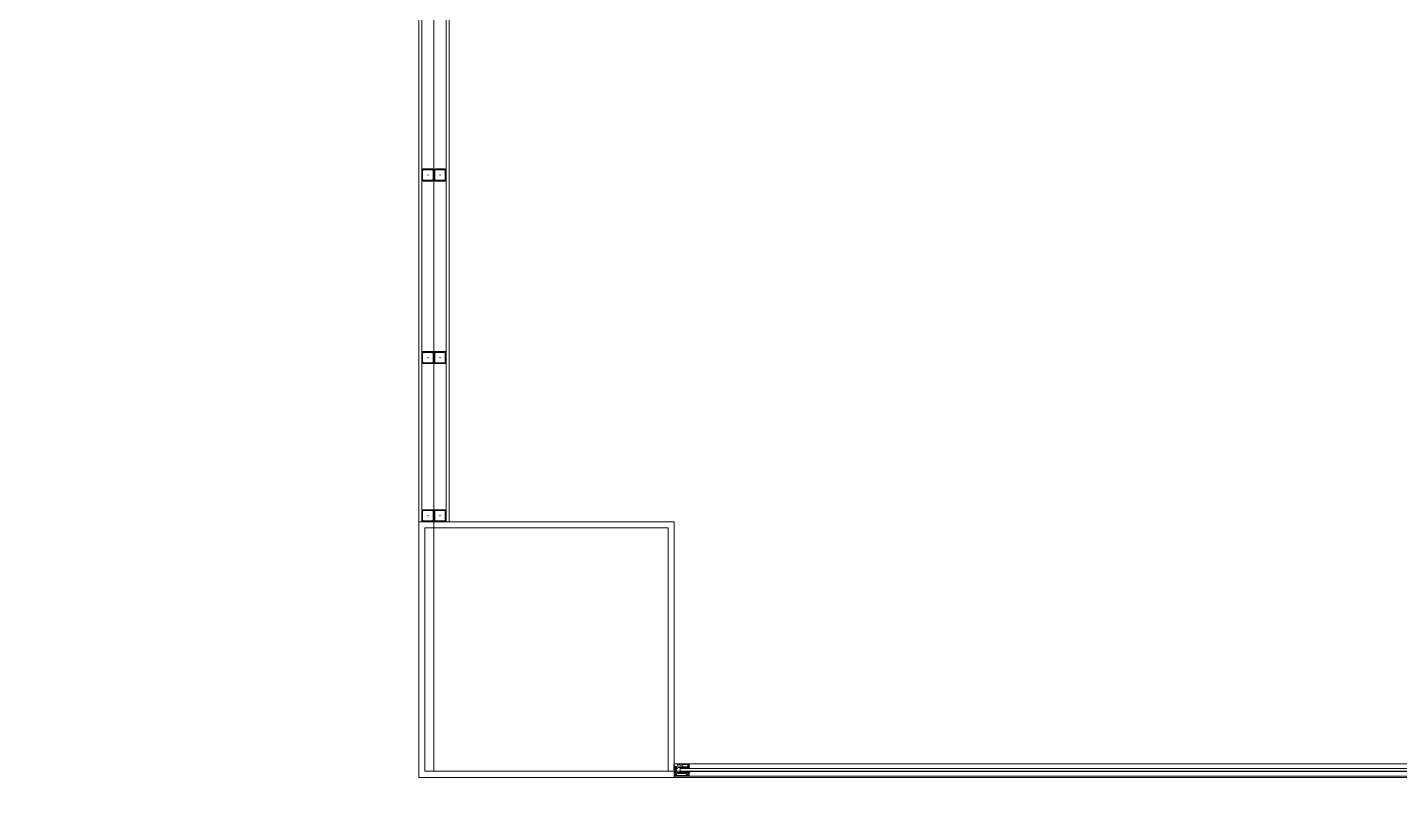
# Model space of a CAD drawing. Extents: x -2749 to 23780, y -1311 to 8245.
# Drawn here: x 8396.9 to 8848, y 2354.1 to 2609.5 of the extents above; entities that cross this region are included whole.
import ezdxf

# ---------------------------------------------------------------- set-up
doc = ezdxf.new("R2010")
doc.units = 0
doc.header["$MEASUREMENT"] = 0
doc.layers.get('0').update_dxf_attribs({"color": 9, "lineweight": 9})
for name, color, linetype, lineweight in [('0 @ 1', 9, 'Continuous', 9), ('01', 9, 'Continuous', 9), ('06D', 9, 'Continuous', 9), ('10', 9, 'Continuous', 9), ('11', 9, 'Continuous', 9), ('14', 9, 'Continuous', 9), ('15', 9, 'Continuous', 9), ('35', 9, 'Continuous', 9), ('40B', 9, 'Continuous', 9)]:
    doc.layers.add(name, color=color, linetype=linetype, lineweight=lineweight)
pattern_1 = [(225, (-604.72494, -2171.82614), (-0.0883883476, 0.0883883476), []), (135, (-604.72494, -2171.82614), (0.0883883476, 0.0883883476), [])]

# ---------------------------------------------------------------- blocks, each defined once
blk = doc.blocks.new('p-kolon_80x80')
blk.add_lwpolyline([(-40, -40), (40, -40), (40, 40), (-40, 40)], close=True)
blk = doc.blocks.new('Prf-40x40')
for points in [[(1.5, -2), (-1.5, -2, -0.414214), (-2, -1.5), (-2, 1.5, -0.414214), (-1.5, 2), (1.5, 2, -0.414214), (2, 1.5), (2, -1.5, -0.414214)], [(1.5, -1.7), (-1.5, -1.7, -0.414214), (-1.7, -1.5), (-1.7, 1.5, -0.414214), (-1.5, 1.7), (1.5, 1.7, -0.414214), (1.7, 1.5), (1.7, -1.5, -0.414214)]]:
    blk.add_lwpolyline(points, format="xyb", close=True)
blk.add_point((0, 0))
blk = doc.blocks.new('p-strahle-alüminyumdoğramaprofili')
at = {"layer": '10'}
h = blk.add_hatch(dxfattribs=at)
h.set_pattern_fill('NET', color=256, angle=315, style=0)
h.set_pattern_definition(pattern_1)
h.paths.add_polyline_path([(-4.62, 2.65), (-4.68, 2.65), (-4.72, 2.75), (-4.72, 2.8), (-4.69, 2.8), (-4.69, 2.92), (-4.98, 2.92), (-4.98, 2.8), (-4.95, 2.8), (-4.99, 2.65), (-5.08, 2.66), (-5.25, 2.28), (-5.14, 2.28), (-5.14, 2.33), (-4.98, 2.52, 0.2599), (-4.9, 2.28), (-4.66, 2.28, 0.382682)])
h.paths.add_polyline_path([(-4.86, 2.52), (-4.67, 2.52, -2.16717)], flags=16)
h = blk.add_hatch(dxfattribs=at)
h.set_pattern_fill('NET', color=256, angle=315, style=0)
h.set_pattern_definition(pattern_1)
h.paths.add_polyline_path([(-4.62, 0.88), (-4.68, 0.88), (-4.72, 0.77), (-4.72, 0.73), (-4.69, 0.73), (-4.69, 0.6), (-4.98, 0.6), (-4.98, 0.73), (-4.95, 0.73), (-4.99, 0.88), (-5.08, 0.87), (-5.25, 1.24), (-5.14, 1.24), (-5.14, 1.2), (-4.98, 1.01, -0.2599), (-4.9, 1.24), (-4.66, 1.24, -0.382682)])
h.paths.add_polyline_path([(-4.86, 1), (-4.67, 1, 2.16717)], flags=16)
h = blk.add_hatch(dxfattribs=at)
h.set_pattern_fill('NET', color=256, angle=315, style=0)
h.set_pattern_definition([(225, (-608.45214, -2173.53612), (-0.0883883476, 0.0883883476), []), (135, (-608.45214, -2173.53612), (0.0883883476, 0.0883883476), [])])
h.paths.add_polyline_path([(-3.45, 2.28), (-3.45, 2.57), (-4.49, 2.57), (-4.49, 2.28)])
h = blk.add_hatch(dxfattribs=at)
h.set_pattern_fill('NET', color=256, angle=315, style=0)
h.set_pattern_definition([(225, (-608.45214, -2180.04526), (-0.0883883476, 0.0883883476), []), (135, (-608.45214, -2180.04526), (0.0883883476, 0.0883883476), [])])
h.paths.add_polyline_path([(-3.45, 0.93), (-3.45, 1.24), (-4.49, 1.24), (-4.49, 0.93)])
h = blk.add_hatch(dxfattribs=at)
h.set_pattern_fill('NET', color=256, angle=315, style=0)
h.set_pattern_definition([(225, (-629.50454, -2177.58922), (-0.0883883476, 0.0883883476), []), (135, (-629.50454, -2177.58922), (0.0883883476, 0.0883883476), [])])
h.paths.add_polyline_path([(0, 0.68), (0, 1.75), (-0.18, 1.75), (-0.18, 0.68)])
for points in [[(-5.08, 2.66), (-5.25, 2.28)], [(-5.09, 0.88), (-5.25, 1.24)], [(-4.98, 2.52), (-5.14, 2.33), (-5.14, 2.28)], [(-4.98, 1.01), (-5.14, 1.2), (-5.14, 1.24)], [(-4.92, 3.6), (-4.92, 3.16), (-4.61, 3.16), (-4.61, 2.87), (-4.52, 2.87), (-4.62, 2.65), (-4.68, 2.65), (-4.72, 2.75), (-4.72, 2.8), (-4.69, 2.8), (-4.69, 3.05), (-4.98, 3.05), (-4.98, 2.8), (-4.95, 2.8), (-4.99, 2.65), (-5.08, 2.66), (-5.07, 3.76), (-0.11, 3.76)], [(-4.69, 2.92), (-4.98, 2.92)], [(-4.71, 0.6), (-4.98, 0.6)], [(-2.83, 0.2), (-2.67, 0.2), (-2.67, -0.04), (-4.87, -0.04), (-4.87, 0.19), (-4.57, 0.19), (-4.57, 0.73), (-2.67, 0.73)], [(-4.52, 2.87), (-4.49, 2.87), (-4.49, 2.26)], [(-4.49, 0.93), (-4.49, 0.93), (-4.49, 1.26)], [(-3.45, 2.26), (-3.45, 2.57)], [(-3.45, 1.26), (-3.45, 0.93)], [(-2.08, 0.93), (-2.08, 2.57)], [(-0.18, 0.68), (0, 0.68), (0, 1.75)], [(-0.18, 1.75), (0, 1.75)]]:
    blk.add_lwpolyline(points, dxfattribs=at)
for points in [[(-0.18, 2.74), (-0.18, 2.21), (0, 2.21), (0, 2.08), (-0.18, 2.08), (-0.18, 0.43), (0, 0.43), (0, 0), (-0.12, 0), (-0.12, -0.24), (-5.09, -0.24), (-5.09, 0.88), (-4.98, 0.88), (-4.94, 0.7), (-4.99, 0.7), (-4.99, 0.33), (-4.71, 0.33), (-4.71, 0.88), (-4.56, 0.88), (-4.52, 0.93), (-1.28, 0.93), (-1.2, 1.22), (-0.9, 1.22), (-0.9, 0.62), (-0.58, 0.62), (-0.58, 2.74)], [(-2.03, 0.78), (-1.35, 0.78), (-1.35, 0.08), (-1.28, 0.04), (-1.28, -0.04), (-2.09, -0.04), (-2.09, 0.1), (-2.03, 0.15)]]:
    blk.add_lwpolyline(points, close=True, dxfattribs=at)
for points in [[(-0.57, 3.26), (-0.57, 3.62), (-4.89, 3.62), (-4.89, 3.65, 0.561743), (-4.97, 3.66, 0.595966), (-4.92, 3.6, -2.204878)], [(-4.67, 2.52), (-4.86, 2.52, 1)], [(-4.67, 1), (-4.86, 1, -1)], [(-4.61, 2.87), (-4.49, 3.45, -0.833203), (-4.18, 3.44, -0.447088)], [(-4.49, 2.57), (-1.23, 2.57, -0.414214), (-0.9, 2.25), (-0.9, 1.22)], [(-4.18, 3.44), (-4.18, 2.99, 0.414214), (-4.07, 2.89), (-0.82, 2.89), (-0.82, 3.62)], [(-2.67, 0.73), (-2.67, 0.32), (-2.83, 0.32, 1), (-2.83, 0.2, -1)], [(-0.11, 3.76), (-0.11, 3.62), (-0.45, 3.62), (-0.45, 3.14, -1), (-0.66, 3.14)], [(-0.66, 3.14, -0.305404), (-0.57, 3.26, -5.773092)]]:
    blk.add_lwpolyline(points, format="xyb", dxfattribs=at)
for centre, radius, start, end in [((-4.73, 2.47), 0.253, 168.6676, 234.1258), ((-4.73, 1.06), 0.253, 125.8742, 191.3324), ((-4.77, 2.44), 0.125, 139.5402, 40.4598), ((-4.77, 1.08), 0.125, 319.5402, 220.4598), ((-4.84, 2.48), 0.273, 305.9738, 36.4289), ((-4.84, 1.04), 0.273, 323.5711, 54.0262)]:
    blk.add_arc(centre, radius, start, end, dxfattribs=at)
blk = doc.blocks.new('*U493')
at = {"layer": '06D'}
for points in [[(4.95, 4), (521.05, 4)], [(4.95, 0), (521.04, 0)]]:
    blk.add_lwpolyline(points, dxfattribs=at)
at = {"layer": '15'}
for points in [[(1.96, 2.5), (524.04, 2.5)], [(524.04, 1.5), (1.96, 1.5)]]:
    blk.add_lwpolyline(points, dxfattribs=at)
at = {"layer": '0 @ 1', "linetype": 'Continuous'}
blk.add_blockref('p-strahle-alüminyumdoğramaprofili', (526.12, 0.24), dxfattribs=at)
blk = doc.blocks.new('1.KAT PLANI')
at = {"layer": '06D'}
blk.add_lwpolyline([(8530.5, 2450.5), (8530.5, 2739.5)], dxfattribs=at)
at = {"layer": '11'}
for points in [[(8535.5, 2447), (8525.5, 2447), (8525.5, 2743), (8535.5, 2743)], [(8534.5, 2447), (8526.5, 2447), (8526.5, 2743), (8534.5, 2743)]]:
    blk.add_lwpolyline(points, close=True, dxfattribs=at)
at = {"layer": '14'}
blk.add_lwpolyline([(8609.5, 2447), (8525.5, 2447), (8525.5, 2363), (8609.5, 2363)], close=True, dxfattribs=at)
at = {"layer": '40B'}
blk.add_lwpolyline([(7492.78, 1179.73, -0.007125), (7647.15, 1268.13), (7703.07, 1167.17, -0.099521), (10004.84, 1897.89), (9998.81, 1952.98), (10003.78, 1953.52), (9972.97, 2235), (10477.5, 2235), (10477.5, 2372.5), (10145, 2372.5), (10145, 2365), (8530.5, 2365), (8530.5, 2825), (7900, 2825), (7900, 1845), (7900, 1837.5), (7492.5, 1837.5)], format="xyb", close=True, dxfattribs=at)
blk.add_lwpolyline([(8530.5, 2365), (9230.5, 2365), (9230.5, 2825), (8530.5, 2825)], close=True, dxfattribs=at)
at = {"linetype": 'Continuous', "rotation": 180}
blk.add_blockref('*U493', (9135.5, 2367.42), dxfattribs=at)
at = {"layer": '01'}
blk.add_blockref('p-kolon_80x80', (8567.5, 2405), dxfattribs=at)
at = {"layer": '10', "xscale": -1}
for p in [(8528.5, 2561), (8532.5, 2561), (8528.5, 2501), (8532.5, 2501), (8528.5, 2449), (8532.5, 2449)]:
    blk.add_blockref('Prf-40x40', p, dxfattribs=at)

msp = doc.modelspace()

# ---------------------------------------------------------------- linework, layer by layer
at = {"layer": '35'}
msp.add_lwpolyline([(7909.5, 2803), (8525.5, 2803), (8525.5, 2363), (10472.5, 2363), (10472.5, 2240), (9967.4, 2240), (10004.84, 1897.89, 0.099521), (7703.07, 1167.17)], format="xyb", dxfattribs=at)
msp.add_lwpolyline([(8609.5, 2803), (8609.5, 2743), (8535.5, 2743), (8535.5, 2447), (8609.5, 2447), (8609.5, 2363), (9225.5, 2363), (9225.5, 2803)], close=True, dxfattribs=at)

# ---------------------------------------------------------------- block references
at = {"layer": '06D'}
msp.add_blockref('1.KAT PLANI', (0, 0), dxfattribs=at)

doc.saveas('drawing.dxf')
